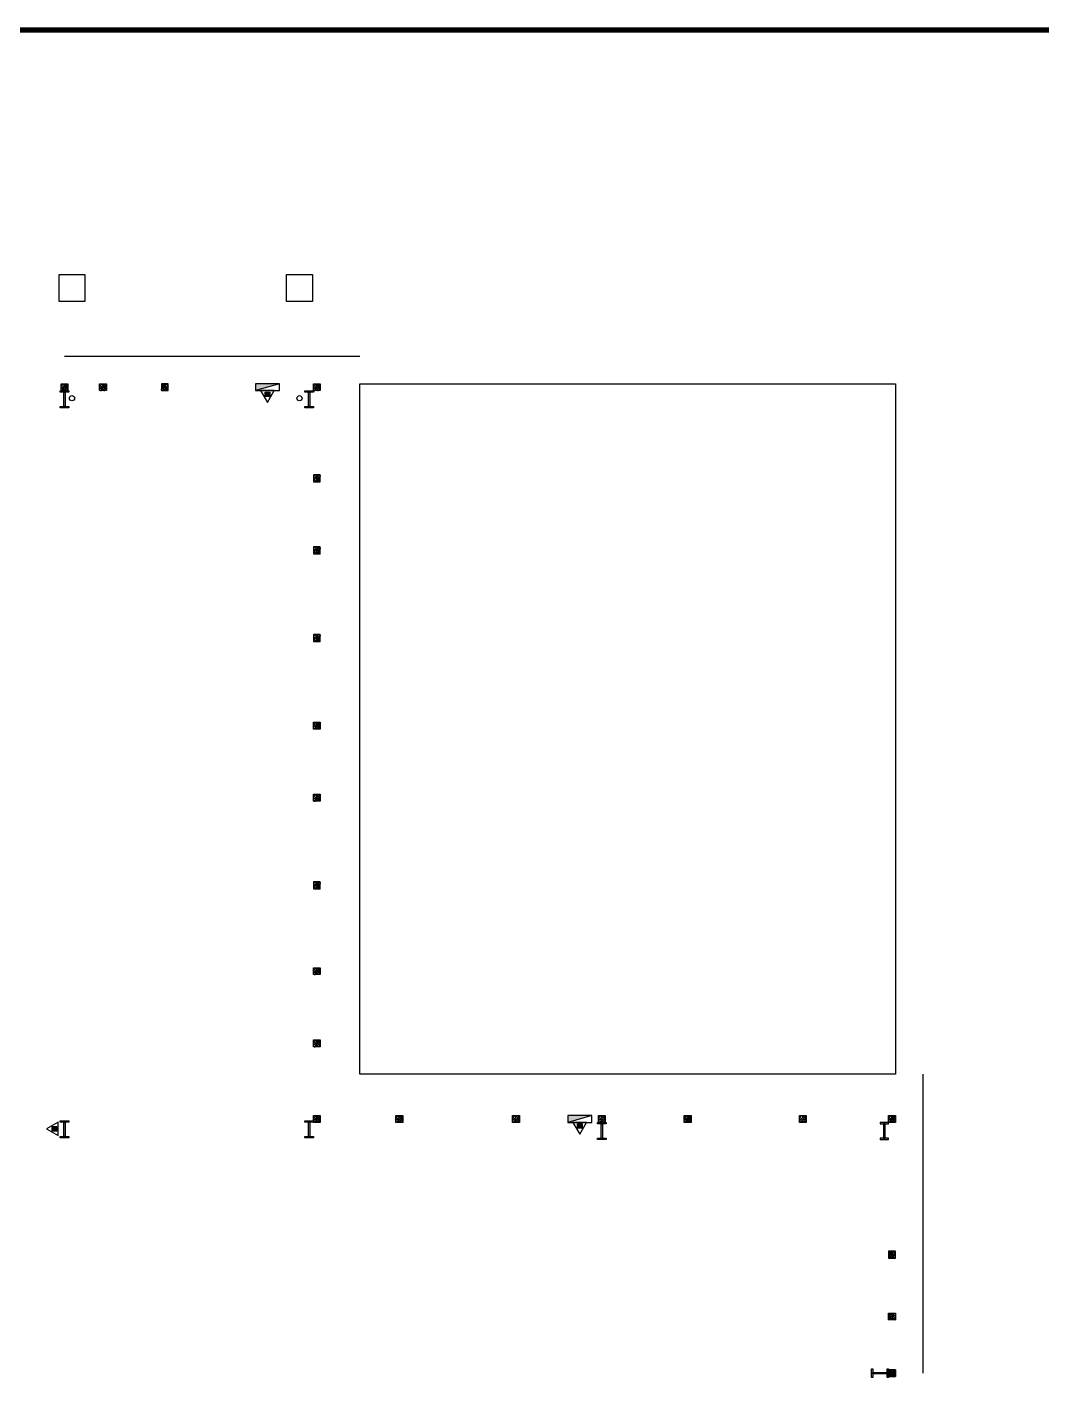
# Model space of a CAD drawing. Extents: x 1169373 to 1354985, y 649019 to 904199.
# Drawn here: x 1295894 to 1325440, y 742292 to 781899 of the extents above; entities that cross this region are included whole.
import ezdxf

# ---------------------------------------------------------------- set-up
doc = ezdxf.new("R2010")
doc.units = 0
doc.header["$LTSCALE"] = 1000
doc.header["$MEASUREMENT"] = 0
for name, color, linetype in [('EQUIP_消火栓', 7, 'Continuous'), ('EQUIP_消防', 7, 'Continuous'), ('GZ', 30, 'Continuous'), ('PUB_TITLE', 4, 'Continuous'), ('VPIPE-消防', 1, 'TG_XH'), ('刚柱', 2, 'Continuous'), ('卫浴', 7, 'Continuous'), ('散水', 32, 'Continuous'), ('灰度', 8, 'Continuous')]:
    doc.layers.add(name, color=color, linetype=linetype)
doc.styles.add('TG_LINETYPE', font='SIMPLEX', dxfattribs={"width": 0.8, "height": 3, "bigfont": 'HZTXT'})
doc.linetypes.add('TG_XH', pattern='A,2,-0.6,["XH",TG_LINETYPE,S=0.1,R=0,X=-0.52,Y=-0.15],0', length=2.6)

# ---------------------------------------------------------------- blocks, each defined once
blk = doc.blocks.new('sdhfxdhnfdhx')
h = blk.add_hatch(color=256)
h.paths.add_polyline_path([(3050366, 936899), (3050616, 936899), (3050616, 936859), (3050366, 936859)])
h.paths.add_polyline_path([(3050511, 937319), (3050511, 936899), (3050471, 936899), (3050471, 937319)])
h.paths.add_polyline_path([(3050366, 937359), (3050616, 937359), (3050616, 937319), (3050366, 937319)])
for points in [[(3050366, 937359), (3050616, 937359), (3050616, 937319), (3050366, 937319)], [(3050511, 937319), (3050511, 936899), (3050471, 936899), (3050471, 937319)], [(3050366, 936899), (3050616, 936899), (3050616, 936859), (3050366, 936859)]]:
    blk.add_lwpolyline(points, close=True)
blk = doc.blocks.new('$ATTACHMENT$00000214')
h = blk.add_hatch()
h.set_pattern_fill('ANSI31', color=256, scale=200, style=0)
h.set_pattern_definition([(45, (-38543.802, -6842.639), (-17.67767, 17.67767), [])])
h.paths.add_polyline_path([(-65, 2), (65, 2), (65, -128), (-65, -128)])
for points in [[(0, 172), (-198, -172), (198, -172)], [(-65, 2), (65, 2), (65, -128), (-65, -128)]]:
    blk.add_lwpolyline(points, close=True)
blk = doc.blocks.new('$TwtSys$00000434')
for p, q in [((-0.5, 0.5), (-0.5, -0.5)), ((-0.5, -0.5), (0.5, 0.5)), ((0.5, 0.5), (-0.5, 0.5)), ((0.5, -0.5), (0.5, 0.5)), ((-0.5, -0.5), (0.5, -0.5))]:
    blk.add_line(p, q)
blk.add_solid([(0.5, -0.5), (0.5, 0.5), (-0.5, -0.5)])
blk = doc.blocks.new('xhs')
at = {"layer": 'EQUIP_消火栓', "xscale": 700.0000000000026, "yscale": 200, "zscale": 700, "rotation": 359.9999949910357}
blk.add_blockref('$TwtSys$00000434', (4416311, -1410339), dxfattribs=at)
at = {"layer": 'EQUIP_消防'}
blk.add_blockref('$ATTACHMENT$00000214', (4416311, -1410067), dxfattribs=at)

msp = doc.modelspace()

# ---------------------------------------------------------------- hatches: boundary and pattern name
at = {"layer": 'GZ'}
h = msp.add_hatch(dxfattribs=at)
h.set_pattern_fill('钢筋混凝土', color=253, scale=20, style=0)
h.set_pattern_definition([(45, (1243494.47, 695713.577), (-35.35534, 35.35534), []), (50, (1243494.47, 695713.58), (143.45204, -12.55043), [15, -165]), (355, (1243494.47, 695713.58), (-27.75027, 150.43843), [12, -132]), (100.4514, (1243506.42, 695712.53), (115.70188, 137.8879), [12.74804, -140.22842]), (46.1842, (1243494.47, 695753.58), (213.4482, -33.1038), [22.5, -247.5]), (96.6356, (1243512.26, 695750.82), (186.93254, 194.82357), [19.12206, -210.3426]), (351.1842, (1243494.47, 695753.58), (186.9324, 194.8237), [18, -198]), (21, (1243514.47, 695743.58), (119.38141, -80.52378), [15, -165]), (326, (1243514.47, 695743.58), (48.66307, 145.03), [12, -132]), (71.4514, (1243524.42, 695736.87), (168.04453, 64.5061), [12.74804, -140.22842]), (37.5, (1243494.47, 695713.577), (2.43197, 66.57877), [0, -130.4, 0, -134, 0, -132.5]), (7.5, (1243494.47, 695713.58), (52.61391, 78.88234), [0, -76.4, 0, -127.4, 0, -50.5]), (327.5, (1243449.87, 695713.58), (106.764487, -4.510974), [0, -50, 0, -156, 0, -207]), (317.5, (1243429.87, 695713.58), (116.63723, 20.021), [0, -65, 0, -103.6, 0, -147])])
h.paths.add_polyline_path([(1296879, 771519), (1297079, 771519), (1297079, 771319), (1296879, 771319)])
h = msp.add_hatch(dxfattribs=at)
h.set_pattern_fill('钢筋混凝土', color=253, scale=20, style=0)
h.set_pattern_definition([(45, (1244619.427, 695713.577), (-35.35534, 35.35534), []), (50, (1244619.43, 695713.58), (143.45204, -12.55043), [15, -165]), (355, (1244619.43, 695713.58), (-27.75027, 150.43843), [12, -132]), (100.4514, (1244631.38, 695712.53), (115.70188, 137.8879), [12.74804, -140.22842]), (46.1842, (1244619.43, 695753.58), (213.4482, -33.1038), [22.5, -247.5]), (96.6356, (1244637.21, 695750.82), (186.93254, 194.82357), [19.12206, -210.3426]), (351.1842, (1244619.43, 695753.58), (186.9324, 194.8237), [18, -198]), (21, (1244639.43, 695743.58), (119.38141, -80.52378), [15, -165]), (326, (1244639.43, 695743.58), (48.66307, 145.03), [12, -132]), (71.4514, (1244649.38, 695736.87), (168.04453, 64.5061), [12.74804, -140.22842]), (37.5, (1244619.427, 695713.577), (2.43197, 66.57877), [0, -130.4, 0, -134, 0, -132.5]), (7.5, (1244619.43, 695713.58), (52.61391, 78.88234), [0, -76.4, 0, -127.4, 0, -50.5]), (327.5, (1244574.827, 695713.58), (106.764487, -4.510974), [0, -50, 0, -156, 0, -207]), (317.5, (1244554.83, 695713.58), (116.63723, 20.021), [0, -65, 0, -103.6, 0, -147])])
h.paths.add_polyline_path([(1298004, 771519), (1298204, 771519), (1298204, 771319), (1298004, 771319)])
h = msp.add_hatch(dxfattribs=at)
h.set_pattern_fill('钢筋混凝土', color=253, scale=20, style=0)
h.set_pattern_definition([(135, (1353388.71, 695713.577), (35.35534, 35.35534), []), (130, (1353388.71, 695713.58), (-143.45204, -12.55043), [15, -165]), (185, (1353388.71, 695713.58), (27.75027, 150.43843), [12, -132]), (79.5486, (1353376.76, 695712.53), (-115.70188, 137.8879), [12.74804, -140.22842]), (133.8158, (1353388.71, 695753.58), (-213.4482, -33.1038), [22.5, -247.5]), (83.3644, (1353370.92, 695750.82), (-186.93254, 194.82357), [19.12206, -210.3426]), (188.8158, (1353388.71, 695753.58), (-186.9324, 194.8237), [18, -198]), (159, (1353368.71, 695743.58), (-119.38141, -80.52378), [15, -165]), (214, (1353368.71, 695743.58), (-48.66307, 145.03), [12, -132]), (108.5486, (1353358.76, 695736.87), (-168.04453, 64.5061), [12.74804, -140.22842]), (142.5, (1353388.71, 695713.577), (-2.43197, 66.57877), [0, -130.4, 0, -134, 0, -132.5]), (172.5, (1353388.71, 695713.58), (-52.61391, 78.88234), [0, -76.4, 0, -127.4, 0, -50.5]), (212.5, (1353433.31, 695713.58), (-106.764487, -4.510974), [0, -50, 0, -156, 0, -207]), (222.5, (1353453.31, 695713.58), (-116.63723, 20.021), [0, -65, 0, -103.6, 0, -147])])
h.paths.add_polyline_path([(1300004, 771519), (1299804, 771519), (1299804, 771319), (1300004, 771319)])
h = msp.add_hatch(dxfattribs=at)
h.set_pattern_fill('钢筋混凝土', color=253, scale=20, style=0)
h.set_pattern_definition([(45, (1250844.47, 695713.577), (-35.35534, 35.35534), []), (50, (1250844.47, 695713.58), (143.45204, -12.55043), [15, -165]), (355, (1250844.47, 695713.58), (-27.75027, 150.43843), [12, -132]), (100.4514, (1250856.42, 695712.53), (115.70188, 137.8879), [12.74804, -140.22842]), (46.1842, (1250844.47, 695753.58), (213.4482, -33.1038), [22.5, -247.5]), (96.6356, (1250862.26, 695750.82), (186.93254, 194.82357), [19.12206, -210.3426]), (351.1842, (1250844.47, 695753.58), (186.9324, 194.8237), [18, -198]), (21, (1250864.47, 695743.58), (119.38141, -80.52378), [15, -165]), (326, (1250864.47, 695743.58), (48.66307, 145.03), [12, -132]), (71.4514, (1250874.42, 695736.87), (168.04453, 64.5061), [12.74804, -140.22842]), (37.5, (1250844.47, 695713.577), (2.43197, 66.57877), [0, -130.4, 0, -134, 0, -132.5]), (7.5, (1250844.47, 695713.58), (52.61391, 78.88234), [0, -76.4, 0, -127.4, 0, -50.5]), (327.5, (1250799.87, 695713.58), (106.764487, -4.510974), [0, -50, 0, -156, 0, -207]), (317.5, (1250779.87, 695713.58), (116.63723, 20.021), [0, -65, 0, -103.6, 0, -147])])
h.paths.add_polyline_path([(1304229, 771519), (1304429, 771519), (1304429, 771319), (1304229, 771319)])
h = msp.add_hatch(dxfattribs=at)
h.set_pattern_fill('钢筋混凝土', color=253, scale=20, style=0)
h.set_pattern_definition([(315, (1250844.47, 844473.906), (-35.35534, -35.35534), []), (310, (1250844.47, 844473.9), (143.45204, 12.55043), [15, -165]), (5, (1250844.47, 844473.9), (-27.75027, -150.43843), [12, -132]), (259.5486, (1250856.42, 844474.95), (115.70188, -137.8879), [12.74804, -140.22842]), (313.8158, (1250844.47, 844433.9), (213.4482, 33.1038), [22.5, -247.5]), (263.3644, (1250862.26, 844436.66), (186.93254, -194.82357), [19.12206, -210.3426]), (8.8158, (1250844.47, 844433.9), (186.9324, -194.8237), [18, -198]), (339, (1250864.47, 844443.9), (119.38141, 80.52378), [15, -165]), (34, (1250864.47, 844443.9), (48.66307, -145.03), [12, -132]), (288.5486, (1250874.42, 844450.62), (168.04453, -64.5061), [12.74804, -140.22842]), (322.5, (1250844.47, 844473.906), (2.43197, -66.57877), [0, -130.4, 0, -134, 0, -132.5]), (352.5, (1250844.47, 844473.906), (52.61391, -78.88234), [0, -76.4, 0, -127.4, 0, -50.5]), (32.5, (1250799.87, 844473.906), (106.764487, 4.510974), [0, -50, 0, -156, 0, -207]), (42.5, (1250779.87, 844473.91), (116.63723, -20.021), [0, -65, 0, -103.6, 0, -147])])
h.paths.add_polyline_path([(1304229, 768669), (1304429, 768669), (1304429, 768869), (1304229, 768869)])
h = msp.add_hatch(dxfattribs=at)
h.set_pattern_fill('钢筋混凝土', color=253, scale=20, style=0)
h.set_pattern_definition([(315, (1250844.47, 842373.906), (-35.35534, -35.35534), []), (310, (1250844.47, 842373.9), (143.45204, 12.55043), [15, -165]), (5, (1250844.47, 842373.9), (-27.75027, -150.43843), [12, -132]), (259.5486, (1250856.42, 842374.95), (115.70188, -137.8879), [12.74804, -140.22842]), (313.8158, (1250844.47, 842333.9), (213.4482, 33.1038), [22.5, -247.5]), (263.3644, (1250862.26, 842336.66), (186.93254, -194.82357), [19.12206, -210.3426]), (8.8158, (1250844.47, 842333.9), (186.9324, -194.8237), [18, -198]), (339, (1250864.47, 842343.9), (119.38141, 80.52378), [15, -165]), (34, (1250864.47, 842343.9), (48.66307, -145.03), [12, -132]), (288.5486, (1250874.42, 842350.62), (168.04453, -64.5061), [12.74804, -140.22842]), (322.5, (1250844.47, 842373.906), (2.43197, -66.57877), [0, -130.4, 0, -134, 0, -132.5]), (352.5, (1250844.47, 842373.906), (52.61391, -78.88234), [0, -76.4, 0, -127.4, 0, -50.5]), (32.5, (1250799.87, 842373.906), (106.764487, 4.510974), [0, -50, 0, -156, 0, -207]), (42.5, (1250779.87, 842373.91), (116.63723, -20.021), [0, -65, 0, -103.6, 0, -147])])
h.paths.add_polyline_path([(1304229, 766569), (1304429, 766569), (1304429, 766769), (1304229, 766769)])
h = msp.add_hatch(dxfattribs=at)
h.set_pattern_fill('钢筋混凝土', color=253, scale=20, style=0)
h.set_pattern_definition([(315, (1250844.47, 839823.906), (-35.35534, -35.35534), []), (310, (1250844.47, 839823.9), (143.45204, 12.55043), [15, -165]), (5, (1250844.47, 839823.9), (-27.75027, -150.43843), [12, -132]), (259.5486, (1250856.42, 839824.95), (115.70188, -137.8879), [12.74804, -140.22842]), (313.8158, (1250844.47, 839783.9), (213.4482, 33.1038), [22.5, -247.5]), (263.3644, (1250862.26, 839786.66), (186.93254, -194.82357), [19.12206, -210.3426]), (8.8158, (1250844.47, 839783.9), (186.9324, -194.8237), [18, -198]), (339, (1250864.47, 839793.9), (119.38141, 80.52378), [15, -165]), (34, (1250864.47, 839793.9), (48.66307, -145.03), [12, -132]), (288.5486, (1250874.42, 839800.62), (168.04453, -64.5061), [12.74804, -140.22842]), (322.5, (1250844.47, 839823.906), (2.43197, -66.57877), [0, -130.4, 0, -134, 0, -132.5]), (352.5, (1250844.47, 839823.906), (52.61391, -78.88234), [0, -76.4, 0, -127.4, 0, -50.5]), (32.5, (1250799.87, 839823.906), (106.764487, 4.510974), [0, -50, 0, -156, 0, -207]), (42.5, (1250779.87, 839823.91), (116.63723, -20.021), [0, -65, 0, -103.6, 0, -147])])
h.paths.add_polyline_path([(1304229, 764019), (1304429, 764019), (1304429, 764219), (1304229, 764219)])
h = msp.add_hatch(dxfattribs=at)
h.set_pattern_fill('钢筋混凝土', color=253, scale=20, style=0)
h.set_pattern_definition([(45, (1250844.47, 685863.577), (-35.35534, 35.35534), []), (50, (1250844.47, 685863.58), (143.45204, -12.55043), [15, -165]), (355, (1250844.47, 685863.58), (-27.75027, 150.43843), [12, -132]), (100.4514, (1250856.42, 685862.53), (115.70188, 137.8879), [12.74804, -140.22842]), (46.1842, (1250844.47, 685903.58), (213.4482, -33.1038), [22.5, -247.5]), (96.6356, (1250862.26, 685900.82), (186.93254, 194.82357), [19.12206, -210.3426]), (351.1842, (1250844.47, 685903.58), (186.9324, 194.8237), [18, -198]), (21, (1250864.47, 685893.58), (119.38141, -80.52378), [15, -165]), (326, (1250864.47, 685893.58), (48.66307, 145.03), [12, -132]), (71.4514, (1250874.42, 685886.87), (168.04453, 64.5061), [12.74804, -140.22842]), (37.5, (1250844.47, 685863.577), (2.43197, 66.57877), [0, -130.4, 0, -134, 0, -132.5]), (7.5, (1250844.47, 685863.58), (52.61391, 78.88234), [0, -76.4, 0, -127.4, 0, -50.5]), (327.5, (1250799.87, 685863.58), (106.764487, -4.510974), [0, -50, 0, -156, 0, -207]), (317.5, (1250779.87, 685863.58), (116.63723, 20.021), [0, -65, 0, -103.6, 0, -147])])
h.paths.add_polyline_path([(1304229, 761669), (1304429, 761669), (1304429, 761469), (1304229, 761469)])
h = msp.add_hatch(dxfattribs=at)
h.set_pattern_fill('钢筋混凝土', color=253, scale=20, style=0)
h.set_pattern_definition([(45, (1250844.47, 683763.577), (-35.35534, 35.35534), []), (50, (1250844.47, 683763.58), (143.45204, -12.55043), [15, -165]), (355, (1250844.47, 683763.58), (-27.75027, 150.43843), [12, -132]), (100.4514, (1250856.42, 683762.53), (115.70188, 137.8879), [12.74804, -140.22842]), (46.1842, (1250844.47, 683803.58), (213.4482, -33.1038), [22.5, -247.5]), (96.6356, (1250862.26, 683800.82), (186.93254, 194.82357), [19.12206, -210.3426]), (351.1842, (1250844.47, 683803.58), (186.9324, 194.8237), [18, -198]), (21, (1250864.47, 683793.58), (119.38141, -80.52378), [15, -165]), (326, (1250864.47, 683793.58), (48.66307, 145.03), [12, -132]), (71.4514, (1250874.42, 683786.87), (168.04453, 64.5061), [12.74804, -140.22842]), (37.5, (1250844.47, 683763.577), (2.43197, 66.57877), [0, -130.4, 0, -134, 0, -132.5]), (7.5, (1250844.47, 683763.58), (52.61391, 78.88234), [0, -76.4, 0, -127.4, 0, -50.5]), (327.5, (1250799.87, 683763.58), (106.764487, -4.510974), [0, -50, 0, -156, 0, -207]), (317.5, (1250779.87, 683763.58), (116.63723, 20.021), [0, -65, 0, -103.6, 0, -147])])
h.paths.add_polyline_path([(1304229, 759569), (1304429, 759569), (1304429, 759369), (1304229, 759369)])
h = msp.add_hatch(dxfattribs=at)
h.set_pattern_fill('钢筋混凝土', color=253, scale=20, style=0)
h.set_pattern_definition([(315, (1250844.47, 832623.906), (-35.35534, -35.35534), []), (310, (1250844.47, 832623.9), (143.45204, 12.55043), [15, -165]), (5, (1250844.47, 832623.9), (-27.75027, -150.43843), [12, -132]), (259.5486, (1250856.42, 832624.95), (115.70188, -137.8879), [12.74804, -140.22842]), (313.8158, (1250844.47, 832583.9), (213.4482, 33.1038), [22.5, -247.5]), (263.3644, (1250862.26, 832586.66), (186.93254, -194.82357), [19.12206, -210.3426]), (8.8158, (1250844.47, 832583.9), (186.9324, -194.8237), [18, -198]), (339, (1250864.47, 832593.9), (119.38141, 80.52378), [15, -165]), (34, (1250864.47, 832593.9), (48.66307, -145.03), [12, -132]), (288.5486, (1250874.42, 832600.62), (168.04453, -64.5061), [12.74804, -140.22842]), (322.5, (1250844.47, 832623.906), (2.43197, -66.57877), [0, -130.4, 0, -134, 0, -132.5]), (352.5, (1250844.47, 832623.906), (52.61391, -78.88234), [0, -76.4, 0, -127.4, 0, -50.5]), (32.5, (1250799.87, 832623.906), (106.764487, 4.510974), [0, -50, 0, -156, 0, -207]), (42.5, (1250779.87, 832623.91), (116.63723, -20.021), [0, -65, 0, -103.6, 0, -147])])
h.paths.add_polyline_path([(1304229, 756819), (1304429, 756819), (1304429, 757019), (1304229, 757019)])
h = msp.add_hatch(dxfattribs=at)
h.set_pattern_fill('钢筋混凝土', color=253, scale=20, style=0)
h.set_pattern_definition([(45, (1250844.47, 678713.577), (-35.35534, 35.35534), []), (50, (1250844.47, 678713.58), (143.45204, -12.55043), [15, -165]), (355, (1250844.47, 678713.58), (-27.75027, 150.43843), [12, -132]), (100.4514, (1250856.42, 678712.53), (115.70188, 137.8879), [12.74804, -140.22842]), (46.1842, (1250844.47, 678753.58), (213.4482, -33.1038), [22.5, -247.5]), (96.6356, (1250862.26, 678750.82), (186.93254, 194.82357), [19.12206, -210.3426]), (351.1842, (1250844.47, 678753.58), (186.9324, 194.8237), [18, -198]), (21, (1250864.47, 678743.58), (119.38141, -80.52378), [15, -165]), (326, (1250864.47, 678743.58), (48.66307, 145.03), [12, -132]), (71.4514, (1250874.42, 678736.87), (168.04453, 64.5061), [12.74804, -140.22842]), (37.5, (1250844.47, 678713.577), (2.43197, 66.57877), [0, -130.4, 0, -134, 0, -132.5]), (7.5, (1250844.47, 678713.58), (52.61391, 78.88234), [0, -76.4, 0, -127.4, 0, -50.5]), (327.5, (1250799.87, 678713.58), (106.764487, -4.510974), [0, -50, 0, -156, 0, -207]), (317.5, (1250779.87, 678713.58), (116.63723, 20.021), [0, -65, 0, -103.6, 0, -147])])
h.paths.add_polyline_path([(1304229, 754519), (1304429, 754519), (1304429, 754319), (1304229, 754319)])
h = msp.add_hatch(dxfattribs=at)
h.set_pattern_fill('钢筋混凝土', color=253, scale=20, style=0)
h.set_pattern_definition([(45, (1250844.47, 676613.577), (-35.35534, 35.35534), []), (50, (1250844.47, 676613.58), (143.45204, -12.55043), [15, -165]), (355, (1250844.47, 676613.58), (-27.75027, 150.43843), [12, -132]), (100.4514, (1250856.42, 676612.53), (115.70188, 137.8879), [12.74804, -140.22842]), (46.1842, (1250844.47, 676653.58), (213.4482, -33.1038), [22.5, -247.5]), (96.6356, (1250862.26, 676650.82), (186.93254, 194.82357), [19.12206, -210.3426]), (351.1842, (1250844.47, 676653.58), (186.9324, 194.8237), [18, -198]), (21, (1250864.47, 676643.58), (119.38141, -80.52378), [15, -165]), (326, (1250864.47, 676643.58), (48.66307, 145.03), [12, -132]), (71.4514, (1250874.42, 676636.87), (168.04453, 64.5061), [12.74804, -140.22842]), (37.5, (1250844.47, 676613.577), (2.43197, 66.57877), [0, -130.4, 0, -134, 0, -132.5]), (7.5, (1250844.47, 676613.58), (52.61391, 78.88234), [0, -76.4, 0, -127.4, 0, -50.5]), (327.5, (1250799.87, 676613.58), (106.764487, -4.510974), [0, -50, 0, -156, 0, -207]), (317.5, (1250779.87, 676613.58), (116.63723, 20.021), [0, -65, 0, -103.6, 0, -147])])
h.paths.add_polyline_path([(1304229, 752419), (1304429, 752419), (1304429, 752219), (1304229, 752219)])
h = msp.add_hatch(dxfattribs=at)
h.set_pattern_fill('钢筋混凝土', color=253, scale=20, style=0)
h.set_pattern_definition([(45, (1250844.47, 674413.577), (-35.35534, 35.35534), []), (50, (1250844.47, 674413.58), (143.45204, -12.55043), [15, -165]), (355, (1250844.47, 674413.58), (-27.75027, 150.43843), [12, -132]), (100.4514, (1250856.42, 674412.53), (115.70188, 137.8879), [12.74804, -140.22842]), (46.1842, (1250844.47, 674453.58), (213.4482, -33.1038), [22.5, -247.5]), (96.6356, (1250862.26, 674450.82), (186.93254, 194.82357), [19.12206, -210.3426]), (351.1842, (1250844.47, 674453.58), (186.9324, 194.8237), [18, -198]), (21, (1250864.47, 674443.58), (119.38141, -80.52378), [15, -165]), (326, (1250864.47, 674443.58), (48.66307, 145.03), [12, -132]), (71.4514, (1250874.42, 674436.87), (168.04453, 64.5061), [12.74804, -140.22842]), (37.5, (1250844.47, 674413.577), (2.43197, 66.57877), [0, -130.4, 0, -134, 0, -132.5]), (7.5, (1250844.47, 674413.58), (52.61391, 78.88234), [0, -76.4, 0, -127.4, 0, -50.5]), (327.5, (1250799.87, 674413.58), (106.764487, -4.510974), [0, -50, 0, -156, 0, -207]), (317.5, (1250779.87, 674413.58), (116.63723, 20.021), [0, -65, 0, -103.6, 0, -147])])
h.paths.add_polyline_path([(1304229, 750219), (1304429, 750219), (1304429, 750019), (1304229, 750019)])
h = msp.add_hatch(dxfattribs=at)
h.set_pattern_fill('钢筋混凝土', color=253, scale=20, style=0)
h.set_pattern_definition([(45, (1253244.47, 674413.577), (-35.35534, 35.35534), []), (50, (1253244.47, 674413.58), (143.45204, -12.55043), [15, -165]), (355, (1253244.47, 674413.58), (-27.75027, 150.43843), [12, -132]), (100.4514, (1253256.42, 674412.53), (115.70188, 137.8879), [12.74804, -140.22842]), (46.1842, (1253244.47, 674453.58), (213.4482, -33.1038), [22.5, -247.5]), (96.6356, (1253262.26, 674450.82), (186.93254, 194.82357), [19.12206, -210.3426]), (351.1842, (1253244.47, 674453.58), (186.9324, 194.8237), [18, -198]), (21, (1253264.47, 674443.58), (119.38141, -80.52378), [15, -165]), (326, (1253264.47, 674443.58), (48.66307, 145.03), [12, -132]), (71.4514, (1253274.42, 674436.87), (168.04453, 64.5061), [12.74804, -140.22842]), (37.5, (1253244.47, 674413.577), (2.43197, 66.57877), [0, -130.4, 0, -134, 0, -132.5]), (7.5, (1253244.47, 674413.58), (52.61391, 78.88234), [0, -76.4, 0, -127.4, 0, -50.5]), (327.5, (1253199.87, 674413.58), (106.764487, -4.510974), [0, -50, 0, -156, 0, -207]), (317.5, (1253179.87, 674413.58), (116.63723, 20.021), [0, -65, 0, -103.6, 0, -147])])
h.paths.add_polyline_path([(1306629, 750219), (1306829, 750219), (1306829, 750019), (1306629, 750019)])
h = msp.add_hatch(dxfattribs=at)
h.set_pattern_fill('钢筋混凝土', color=253, scale=20, style=0)
h.set_pattern_definition([(45, (1256644.47, 674413.577), (-35.35534, 35.35534), []), (50, (1256644.47, 674413.58), (143.45204, -12.55043), [15, -165]), (355, (1256644.47, 674413.58), (-27.75027, 150.43843), [12, -132]), (100.4514, (1256656.42, 674412.53), (115.70188, 137.8879), [12.74804, -140.22842]), (46.1842, (1256644.47, 674453.58), (213.4482, -33.1038), [22.5, -247.5]), (96.6356, (1256662.26, 674450.82), (186.93254, 194.82357), [19.12206, -210.3426]), (351.1842, (1256644.47, 674453.58), (186.9324, 194.8237), [18, -198]), (21, (1256664.47, 674443.58), (119.38141, -80.52378), [15, -165]), (326, (1256664.47, 674443.58), (48.66307, 145.03), [12, -132]), (71.4514, (1256674.42, 674436.87), (168.04453, 64.5061), [12.74804, -140.22842]), (37.5, (1256644.47, 674413.577), (2.43197, 66.57877), [0, -130.4, 0, -134, 0, -132.5]), (7.5, (1256644.47, 674413.58), (52.61391, 78.88234), [0, -76.4, 0, -127.4, 0, -50.5]), (327.5, (1256599.87, 674413.58), (106.764487, -4.510974), [0, -50, 0, -156, 0, -207]), (317.5, (1256579.87, 674413.58), (116.63723, 20.021), [0, -65, 0, -103.6, 0, -147])])
h.paths.add_polyline_path([(1310029, 750219), (1310229, 750219), (1310229, 750019), (1310029, 750019)])
h = msp.add_hatch(dxfattribs=at)
h.set_pattern_fill('钢筋混凝土', color=253, scale=20, style=0)
h.set_pattern_definition([(45, (1259144.47, 674413.577), (-35.35534, 35.35534), []), (50, (1259144.47, 674413.58), (143.45204, -12.55043), [15, -165]), (355, (1259144.47, 674413.58), (-27.75027, 150.43843), [12, -132]), (100.4514, (1259156.42, 674412.53), (115.70188, 137.8879), [12.74804, -140.22842]), (46.1842, (1259144.47, 674453.58), (213.4482, -33.1038), [22.5, -247.5]), (96.6356, (1259162.26, 674450.82), (186.93254, 194.82357), [19.12206, -210.3426]), (351.1842, (1259144.47, 674453.58), (186.9324, 194.8237), [18, -198]), (21, (1259164.47, 674443.58), (119.38141, -80.52378), [15, -165]), (326, (1259164.47, 674443.58), (48.66307, 145.03), [12, -132]), (71.4514, (1259174.42, 674436.87), (168.04453, 64.5061), [12.74804, -140.22842]), (37.5, (1259144.47, 674413.577), (2.43197, 66.57877), [0, -130.4, 0, -134, 0, -132.5]), (7.5, (1259144.47, 674413.58), (52.61391, 78.88234), [0, -76.4, 0, -127.4, 0, -50.5]), (327.5, (1259099.87, 674413.58), (106.764487, -4.510974), [0, -50, 0, -156, 0, -207]), (317.5, (1259079.87, 674413.58), (116.63723, 20.021), [0, -65, 0, -103.6, 0, -147])])
h.paths.add_polyline_path([(1312529, 750219), (1312729, 750219), (1312729, 750019), (1312529, 750019)])
h = msp.add_hatch(dxfattribs=at)
h.set_pattern_fill('钢筋混凝土', color=253, scale=20, style=0)
h.set_pattern_definition([(45, (1261644.47, 674413.577), (-35.35534, 35.35534), []), (50, (1261644.47, 674413.58), (143.45204, -12.55043), [15, -165]), (355, (1261644.47, 674413.58), (-27.75027, 150.43843), [12, -132]), (100.4514, (1261656.42, 674412.53), (115.70188, 137.8879), [12.74804, -140.22842]), (46.1842, (1261644.47, 674453.58), (213.4482, -33.1038), [22.5, -247.5]), (96.6356, (1261662.26, 674450.82), (186.93254, 194.82357), [19.12206, -210.3426]), (351.1842, (1261644.47, 674453.58), (186.9324, 194.8237), [18, -198]), (21, (1261664.47, 674443.58), (119.38141, -80.52378), [15, -165]), (326, (1261664.47, 674443.58), (48.66307, 145.03), [12, -132]), (71.4514, (1261674.42, 674436.87), (168.04453, 64.5061), [12.74804, -140.22842]), (37.5, (1261644.47, 674413.577), (2.43197, 66.57877), [0, -130.4, 0, -134, 0, -132.5]), (7.5, (1261644.47, 674413.58), (52.61391, 78.88234), [0, -76.4, 0, -127.4, 0, -50.5]), (327.5, (1261599.87, 674413.58), (106.764487, -4.510974), [0, -50, 0, -156, 0, -207]), (317.5, (1261579.87, 674413.58), (116.63723, 20.021), [0, -65, 0, -103.6, 0, -147])])
h.paths.add_polyline_path([(1315029, 750219), (1315229, 750219), (1315229, 750019), (1315029, 750019)])
h = msp.add_hatch(dxfattribs=at)
h.set_pattern_fill('钢筋混凝土', color=253, scale=20, style=0)
h.set_pattern_definition([(45, (1264994.47, 674413.577), (-35.35534, 35.35534), []), (50, (1264994.47, 674413.58), (143.45204, -12.55043), [15, -165]), (355, (1264994.47, 674413.58), (-27.75027, 150.43843), [12, -132]), (100.4514, (1265006.42, 674412.53), (115.70188, 137.8879), [12.74804, -140.22842]), (46.1842, (1264994.47, 674453.58), (213.4482, -33.1038), [22.5, -247.5]), (96.6356, (1265012.26, 674450.82), (186.93254, 194.82357), [19.12206, -210.3426]), (351.1842, (1264994.47, 674453.58), (186.9324, 194.8237), [18, -198]), (21, (1265014.47, 674443.58), (119.38141, -80.52378), [15, -165]), (326, (1265014.47, 674443.58), (48.66307, 145.03), [12, -132]), (71.4514, (1265024.42, 674436.87), (168.04453, 64.5061), [12.74804, -140.22842]), (37.5, (1264994.47, 674413.577), (2.43197, 66.57877), [0, -130.4, 0, -134, 0, -132.5]), (7.5, (1264994.47, 674413.58), (52.61391, 78.88234), [0, -76.4, 0, -127.4, 0, -50.5]), (327.5, (1264949.87, 674413.58), (106.764487, -4.510974), [0, -50, 0, -156, 0, -207]), (317.5, (1264929.87, 674413.58), (116.63723, 20.021), [0, -65, 0, -103.6, 0, -147])])
h.paths.add_polyline_path([(1318379, 750219), (1318579, 750219), (1318579, 750019), (1318379, 750019)])
h = msp.add_hatch(dxfattribs=at)
h.set_pattern_fill('钢筋混凝土', color=253, scale=20, style=0)
h.set_pattern_definition([(45, (1267594.47, 674413.577), (-35.35534, 35.35534), []), (50, (1267594.47, 674413.58), (143.45204, -12.55043), [15, -165]), (355, (1267594.47, 674413.58), (-27.75027, 150.43843), [12, -132]), (100.4514, (1267606.42, 674412.53), (115.70188, 137.8879), [12.74804, -140.22842]), (46.1842, (1267594.47, 674453.58), (213.4482, -33.1038), [22.5, -247.5]), (96.6356, (1267612.26, 674450.82), (186.93254, 194.82357), [19.12206, -210.3426]), (351.1842, (1267594.47, 674453.58), (186.9324, 194.8237), [18, -198]), (21, (1267614.47, 674443.58), (119.38141, -80.52378), [15, -165]), (326, (1267614.47, 674443.58), (48.66307, 145.03), [12, -132]), (71.4514, (1267624.42, 674436.87), (168.04453, 64.5061), [12.74804, -140.22842]), (37.5, (1267594.47, 674413.577), (2.43197, 66.57877), [0, -130.4, 0, -134, 0, -132.5]), (7.5, (1267594.47, 674413.58), (52.61391, 78.88234), [0, -76.4, 0, -127.4, 0, -50.5]), (327.5, (1267549.87, 674413.58), (106.764487, -4.510974), [0, -50, 0, -156, 0, -207]), (317.5, (1267529.87, 674413.58), (116.63723, 20.021), [0, -65, 0, -103.6, 0, -147])])
h.paths.add_polyline_path([(1320979, 750219), (1321179, 750219), (1321179, 750019), (1320979, 750019)])
h = msp.add_hatch(dxfattribs=at)
h.set_pattern_fill('钢筋混凝土', color=253, scale=20, style=0)
h.set_pattern_definition([(135, (1374563.753, 670463.78), (35.35534, 35.35534), []), (130, (1374563.75, 670463.78), (-143.45204, -12.55043), [15, -165]), (185, (1374563.75, 670463.78), (27.75027, 150.43843), [12, -132]), (79.5486, (1374551.8, 670462.73), (-115.70188, 137.8879), [12.74804, -140.22842]), (133.8158, (1374563.75, 670503.78), (-213.4482, -33.1038), [22.5, -247.5]), (83.3644, (1374545.97, 670501.02), (-186.93254, 194.82357), [19.12206, -210.3426]), (188.8158, (1374563.75, 670503.78), (-186.9324, 194.8237), [18, -198]), (159, (1374543.75, 670493.78), (-119.38141, -80.52378), [15, -165]), (214, (1374543.75, 670493.78), (-48.66307, 145.03), [12, -132]), (108.5486, (1374533.8, 670487.07), (-168.04453, 64.5061), [12.74804, -140.22842]), (142.5, (1374563.753, 670463.78), (-2.43197, 66.57877), [0, -130.4, 0, -134, 0, -132.5]), (172.5, (1374563.75, 670463.78), (-52.61391, 78.88234), [0, -76.4, 0, -127.4, 0, -50.5]), (212.5, (1374608.353, 670463.78), (-106.764487, -4.510974), [0, -50, 0, -156, 0, -207]), (222.5, (1374628.35, 670463.78), (-116.63723, 20.021), [0, -65, 0, -103.6, 0, -147])])
h.paths.add_polyline_path([(1321179, 746269), (1320979, 746269), (1320979, 746069), (1321179, 746069)])
h = msp.add_hatch(dxfattribs=at)
h.set_pattern_fill('钢筋混凝土', color=253, scale=20, style=0)
h.set_pattern_definition([(225, (1374563.753, 820074.11), (35.35534, -35.35534), []), (230, (1374563.75, 820074.11), (-143.45204, 12.55043), [15, -165]), (175, (1374563.75, 820074.11), (27.75027, -150.43843), [12, -132]), (280.4514, (1374551.8, 820075.15), (-115.70188, -137.8879), [12.74804, -140.22842]), (226.1842, (1374563.75, 820034.1), (-213.4482, 33.1038), [22.5, -247.5]), (276.6356, (1374545.97, 820036.87), (-186.93254, -194.82357), [19.12206, -210.3426]), (171.1842, (1374563.75, 820034.1), (-186.9324, -194.8237), [18, -198]), (201, (1374543.75, 820044.11), (-119.38141, 80.52378), [15, -165]), (146, (1374543.75, 820044.11), (-48.66307, -145.03), [12, -132]), (251.4514, (1374533.8, 820050.82), (-168.04453, -64.5061), [12.74804, -140.22842]), (217.5, (1374563.753, 820074.11), (-2.43197, -66.57877), [0, -130.4, 0, -134, 0, -132.5]), (187.5, (1374563.75, 820074.11), (-52.61391, -78.88234), [0, -76.4, 0, -127.4, 0, -50.5]), (147.5, (1374608.353, 820074.11), (-106.764487, 4.510974), [0, -50, 0, -156, 0, -207]), (137.5, (1374628.35, 820074.11), (-116.63723, -20.021), [0, -65, 0, -103.6, 0, -147])])
h.paths.add_polyline_path([(1321179, 744269), (1320979, 744269), (1320979, 744469), (1321179, 744469)])
h = msp.add_hatch(dxfattribs=at)
h.set_pattern_fill('钢筋混凝土', color=253, scale=20, style=0)
h.set_pattern_definition([(135, (1374563.753, 667013.577), (35.35534, 35.35534), []), (130, (1374563.75, 667013.58), (-143.45204, -12.55043), [15, -165]), (185, (1374563.75, 667013.58), (27.75027, 150.43843), [12, -132]), (79.5486, (1374551.8, 667012.53), (-115.70188, 137.8879), [12.74804, -140.22842]), (133.8158, (1374563.75, 667053.58), (-213.4482, -33.1038), [22.5, -247.5]), (83.3644, (1374545.97, 667050.82), (-186.93254, 194.82357), [19.12206, -210.3426]), (188.8158, (1374563.75, 667053.58), (-186.9324, 194.8237), [18, -198]), (159, (1374543.75, 667043.58), (-119.38141, -80.52378), [15, -165]), (214, (1374543.75, 667043.58), (-48.66307, 145.03), [12, -132]), (108.5486, (1374533.8, 667036.87), (-168.04453, 64.5061), [12.74804, -140.22842]), (142.5, (1374563.753, 667013.577), (-2.43197, 66.57877), [0, -130.4, 0, -134, 0, -132.5]), (172.5, (1374563.75, 667013.58), (-52.61391, 78.88234), [0, -76.4, 0, -127.4, 0, -50.5]), (212.5, (1374608.353, 667013.58), (-106.764487, -4.510974), [0, -50, 0, -156, 0, -207]), (222.5, (1374628.35, 667013.58), (-116.63723, 20.021), [0, -65, 0, -103.6, 0, -147])])
h.paths.add_polyline_path([(1321179, 742819), (1320979, 742819), (1320979, 742619), (1321179, 742619)])
h = msp.add_hatch(dxfattribs=at)
h.set_pattern_fill('钢筋混凝土', color=253, scale=20, style=0)
h.set_pattern_definition([(45, (1267594.47, 667013.577), (-35.35534, 35.35534), []), (50, (1267594.47, 667013.58), (143.45204, -12.55043), [15, -165]), (355, (1267594.47, 667013.58), (-27.75027, 150.43843), [12, -132]), (100.4514, (1267606.42, 667012.53), (115.70188, 137.8879), [12.74804, -140.22842]), (46.1842, (1267594.47, 667053.58), (213.4482, -33.1038), [22.5, -247.5]), (96.6356, (1267612.26, 667050.82), (186.93254, 194.82357), [19.12206, -210.3426]), (351.1842, (1267594.47, 667053.58), (186.9324, 194.8237), [18, -198]), (21, (1267614.47, 667043.58), (119.38141, -80.52378), [15, -165]), (326, (1267614.47, 667043.58), (48.66307, 145.03), [12, -132]), (71.4514, (1267624.42, 667036.87), (168.04453, 64.5061), [12.74804, -140.22842]), (37.5, (1267594.47, 667013.577), (2.43197, 66.57877), [0, -130.4, 0, -134, 0, -132.5]), (7.5, (1267594.47, 667013.58), (52.61391, 78.88234), [0, -76.4, 0, -127.4, 0, -50.5]), (327.5, (1267549.87, 667013.58), (106.764487, -4.510974), [0, -50, 0, -156, 0, -207]), (317.5, (1267529.87, 667013.58), (116.63723, 20.021), [0, -65, 0, -103.6, 0, -147])])
h.paths.add_polyline_path([(1320979, 742819), (1321179, 742819), (1321179, 742619), (1320979, 742619)])

# ---------------------------------------------------------------- linework, layer by layer
for points in [[(1296821, 774698), (1297575, 774698), (1297575, 773913), (1296821, 773913)], [(1303447, 774698), (1304201, 774698), (1304201, 773913), (1303447, 773913)]]:
    msp.add_lwpolyline(points, close=True)
at = {"layer": 'GZ', "color": 253}
for points in [[(1296879, 771519), (1297079, 771519), (1297079, 771319), (1296879, 771319)], [(1298004, 771519), (1298204, 771519), (1298204, 771319), (1298004, 771319)], [(1300004, 771519), (1299804, 771519), (1299804, 771319), (1300004, 771319)], [(1304229, 771519), (1304429, 771519), (1304429, 771319), (1304229, 771319)], [(1304229, 768669), (1304429, 768669), (1304429, 768869), (1304229, 768869)], [(1304229, 766569), (1304429, 766569), (1304429, 766769), (1304229, 766769)], [(1304229, 764019), (1304429, 764019), (1304429, 764219), (1304229, 764219)], [(1304229, 761669), (1304429, 761669), (1304429, 761469), (1304229, 761469)], [(1304229, 759569), (1304429, 759569), (1304429, 759369), (1304229, 759369)], [(1304229, 756819), (1304429, 756819), (1304429, 757019), (1304229, 757019)], [(1304229, 754519), (1304429, 754519), (1304429, 754319), (1304229, 754319)], [(1304229, 752419), (1304429, 752419), (1304429, 752219), (1304229, 752219)], [(1304229, 750219), (1304429, 750219), (1304429, 750019), (1304229, 750019)], [(1306629, 750219), (1306829, 750219), (1306829, 750019), (1306629, 750019)], [(1310029, 750219), (1310229, 750219), (1310229, 750019), (1310029, 750019)], [(1312529, 750219), (1312729, 750219), (1312729, 750019), (1312529, 750019)], [(1315029, 750219), (1315229, 750219), (1315229, 750019), (1315029, 750019)], [(1318379, 750219), (1318579, 750219), (1318579, 750019), (1318379, 750019)], [(1320979, 750219), (1321179, 750219), (1321179, 750019), (1320979, 750019)], [(1321179, 746269), (1320979, 746269), (1320979, 746069), (1321179, 746069)], [(1321179, 744269), (1320979, 744269), (1320979, 744469), (1321179, 744469)], [(1321179, 742819), (1320979, 742819), (1320979, 742619), (1321179, 742619)], [(1320979, 742819), (1321179, 742819), (1321179, 742619), (1320979, 742619)]]:
    msp.add_lwpolyline(points, close=True, dxfattribs=at)
at = {"layer": 'PUB_TITLE', "const_width": 160}
msp.add_lwpolyline([(1240105, 717819), (1353385, 717819), (1353385, 781819), (1240105, 781819)], close=True, dxfattribs=at)
at = {"layer": '卫浴', "color": 253}
for centre in [(1297198, 771099), (1303824, 771099)]:
    msp.add_circle(centre, 75, dxfattribs=at)
at = {"layer": '散水', "color": 253}
for points in [[(1296979, 772319), (1305579, 772319)], [(1321979, 751419), (1321979, 742719)]]:
    msp.add_lwpolyline(points, dxfattribs=at)
at = {"layer": '灰度', "color": 253}
msp.add_lwpolyline([(1305579, 751419), (1305579, 771519), (1321179, 771519), (1321179, 751419)], close=True, dxfattribs=at)

# ---------------------------------------------------------------- block references
at = {"layer": 'EQUIP_消防', "rotation": 90}
msp.add_blockref('$ATTACHMENT$00000214', (1296628, 749831), dxfattribs=at)
at = {"layer": 'VPIPE-消防', "color": 253, "rotation": 180}
for p in [(5719201, -638920), (5728297, -660220)]:
    msp.add_blockref('xhs', p, dxfattribs=at)
at = {"layer": '刚柱', "color": 253}
for p in [(-1753512, -166041), (-1746387, -166041), (-1753512, -187291), (-1746387, -187291), (-1737862, -187341)]:
    msp.add_blockref('sdhfxdhnfdhx', p, dxfattribs=at)
at = {"layer": '刚柱', "color": 253, "xscale": -1}
msp.add_blockref('sdhfxdhnfdhx', (4371345, -187341), dxfattribs=at)
at = {"layer": '刚柱', "color": 253, "rotation": 90}
msp.add_blockref('sdhfxdhnfdhx', (2257838, -2307772), dxfattribs=at)

doc.saveas('drawing.dxf')
